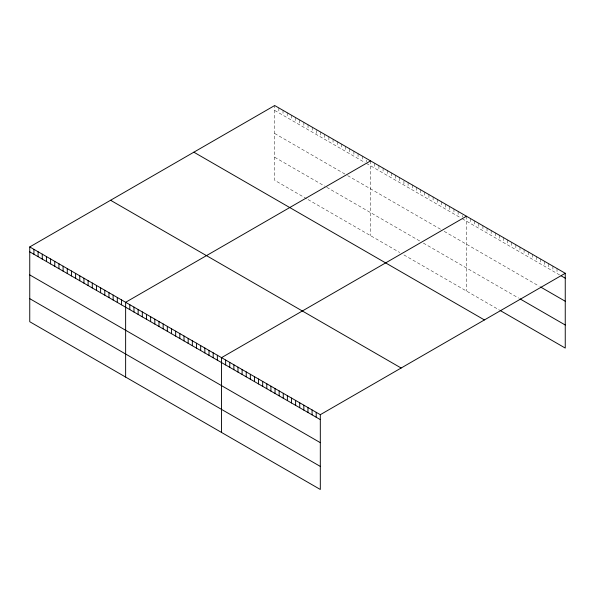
<?xml version="1.0" encoding="UTF-8"?>
<svg xmlns="http://www.w3.org/2000/svg" width="595" height="595" viewBox="0 0 595 595"><rect width="100%" height="100%" fill="white"/><g stroke="black" fill="none" stroke-linecap="round" stroke-linejoin="round"><path stroke-width="0.45" stroke-dasharray="2.98 2.23" d="M274.689 110.439L365.018 162.591M366.401 163.394L460.902 217.949M462.293 218.752L559.761 275.024M274.689 133.496L344.862 174.015M347.644 175.622L440.754 229.373M444.227 231.381L539.182 286.202M274.689 157.251L324.714 186.138M326.796 187.343L419.906 241.094M423.38 243.102L518.602 298.073M306.648 198.767L274.689 180.315L274.689 105.523M308.039 199.57L399.758 252.518M403.923 254.928L499.391 310.04M557.017 268.524L557.017 273.44M552.904 266.144L552.904 271.067M548.783 263.771L548.783 268.687M544.67 261.391L544.67 266.315M540.55 259.018L540.55 263.935M536.437 256.638L536.437 261.562M532.317 254.266L532.317 259.182M528.204 251.886L528.204 256.809M524.083 249.513L524.083 254.429M519.971 247.133L519.971 252.049M515.858 244.753L515.858 249.677M511.737 242.381L511.737 247.297M507.624 240.001L507.624 244.924M503.504 237.628L503.504 242.544M499.391 235.248L499.391 240.172M495.271 232.876L495.271 237.792M491.158 230.496L491.158 235.419M487.037 228.123L487.037 233.039M482.924 225.743L482.924 230.667M478.804 223.37L478.804 228.287M474.691 220.99L474.691 225.914M470.578 218.618L470.578 223.534M466.458 216.238L466.458 291.029M462.293 215.472L462.293 217.108M458.12 211.426L458.12 216.342M453.955 209.016L453.955 213.94M449.783 206.614L449.783 211.53M445.61 204.204L445.61 209.12M441.445 201.794L441.445 206.718M437.273 199.392L437.273 204.308M433.108 196.982L433.108 201.906M428.936 194.572L428.936 199.496M424.771 192.17L424.771 197.086M420.598 189.76L420.598 194.684M416.433 187.358L416.433 192.274M412.261 184.948L412.261 189.864M408.096 182.539L408.096 187.462M403.923 180.954L403.923 185.052M399.758 177.727L399.758 182.65M395.586 175.324L395.586 180.24M391.421 172.914L391.421 177.831M387.248 170.505L387.248 175.428M383.083 168.102L383.083 173.019M378.911 165.693L378.911 170.616M374.738 163.283L374.738 168.207M370.573 160.881L370.573 235.672M366.401 160.114L366.401 161.751M362.236 156.069L362.236 160.985M358.064 153.659L358.064 158.575M353.899 151.249L353.899 156.173M349.726 148.847L349.726 153.763M345.561 146.437L345.561 151.361M341.389 144.027L341.389 148.951M337.224 141.625L337.224 146.541M333.051 139.215L333.051 144.139M328.886 136.813L328.886 141.729M324.714 134.403L324.714 139.319M320.549 131.993L320.549 136.917M316.376 130.409L316.376 134.507M312.211 127.181L312.211 132.105M308.039 124.779L308.039 129.695M303.867 122.369L303.867 127.285M299.702 119.959L299.702 124.883M295.529 117.557L295.529 122.473M291.364 115.147L291.364 120.071M287.192 112.738L287.192 117.661M283.027 110.335L283.027 115.252M278.854 107.926L278.854 112.849"/><path stroke-width="0.89" d="M29.75 246.932L320.311 414.685L320.311 489.477L29.75 321.724L29.75 246.932L274.689 105.523L565.25 273.276L565.25 348.068L500.075 310.441M370.573 160.881L125.634 302.29L125.634 377.081M466.458 216.238L221.518 357.654L221.518 432.446M320.311 414.685L565.25 273.276M561.137 275.82L565.25 278.192M540.55 286.991L565.25 301.256M519.971 298.868L565.25 325.011M193.858 152.186L484.419 319.939M110.581 200.27L401.142 368.022M29.75 251.856L320.311 419.609M29.75 274.912L320.311 442.665M29.75 298.668L320.311 466.421M316.198 412.313L316.198 417.229M312.078 409.933L312.078 414.856M307.965 407.56L307.965 412.476M303.844 405.18L303.844 410.104M299.731 402.808L299.731 407.724M295.618 400.428L295.618 405.351M291.498 398.055L291.498 402.971M287.385 395.675L287.385 400.599M283.265 393.302L283.265 398.219M279.152 390.922L279.152 395.846M275.031 388.55L275.031 393.466M270.918 386.17L270.918 391.086M266.798 383.79L266.798 388.714M262.685 381.417L262.685 386.334M258.565 379.037L258.565 383.961M254.452 376.665L254.452 381.581M250.339 374.285L250.339 379.208M246.218 371.912L246.218 376.828M242.106 369.532L242.106 374.456M237.985 367.16L237.985 372.076M233.872 364.78L233.872 369.703M229.752 362.407L229.752 367.323M225.639 360.027L225.639 364.951M217.354 355.245L217.354 360.161M213.181 352.835L213.181 357.759M209.016 350.433L209.016 355.349M204.844 348.023L204.844 352.947M200.679 345.613L200.679 350.537M196.506 343.211L196.506 348.127M192.341 340.801L192.341 345.725M188.169 338.399L188.169 343.315M184.004 335.989L184.004 340.905M179.831 333.579L179.831 338.503M175.666 331.177L175.666 336.093M171.494 328.767L171.494 333.691M167.329 326.365L167.329 331.281M163.156 323.955L163.156 328.871M158.984 321.545L158.984 326.469M154.819 319.143L154.819 324.059M150.647 316.733L150.647 321.657M146.482 314.324L146.482 319.247M142.309 311.921L142.309 316.838M138.144 309.512L138.144 314.435M133.972 307.109L133.972 312.025M129.807 304.7L129.807 309.616M121.469 299.887L121.469 304.804M117.297 297.478L117.297 302.401M113.132 295.068L113.132 299.992M108.959 292.666L108.959 297.582M104.794 290.256L104.794 295.18M100.622 287.854L100.622 292.77M96.45 285.444L96.45 290.36M92.285 283.034L92.285 287.958M88.112 280.632L88.112 285.548M83.947 278.222L83.947 283.146M79.775 275.82L79.775 280.736M75.61 273.41L75.61 278.326M71.437 271L71.437 275.924M67.272 268.598L67.272 273.514M63.1 266.188L63.1 271.112M58.935 263.778L58.935 268.702M54.762 261.376L54.762 266.292M50.597 258.966L50.597 263.89M46.425 256.564L46.425 261.48M42.26 254.154L42.26 259.07M38.087 251.745L38.087 256.668M33.922 249.342L33.922 254.258"/></g></svg>
